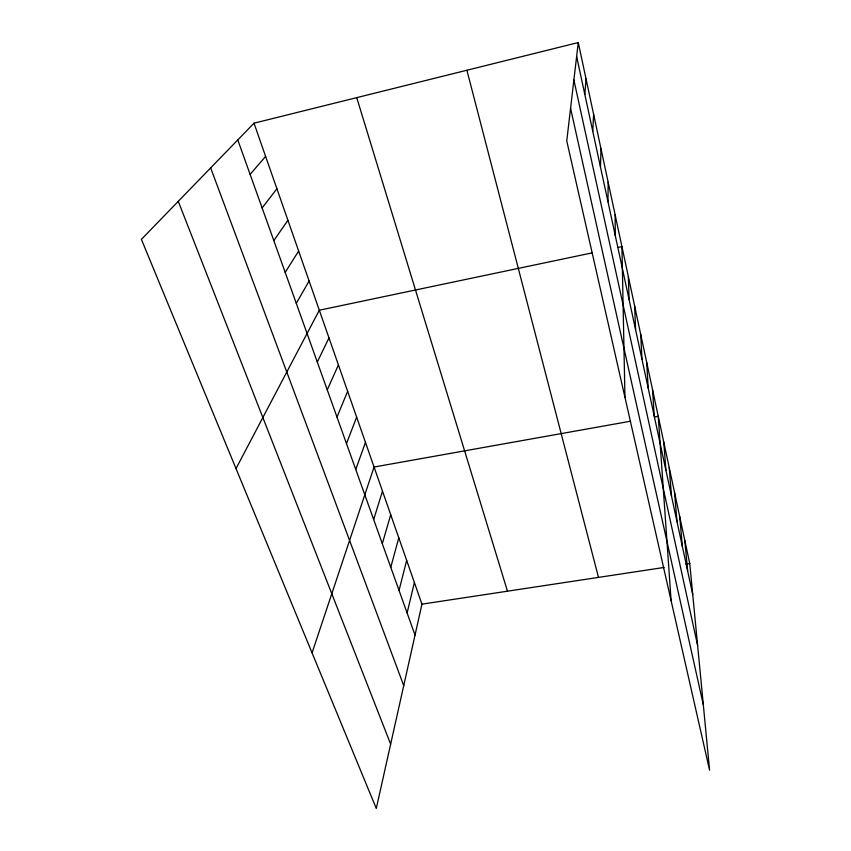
<?xml version="1.0" encoding="UTF-8"?>
<svg xmlns="http://www.w3.org/2000/svg" width="851" height="851" viewBox="0 0 851 851"><rect width="100%" height="100%" fill="white"/><g stroke="black" fill="none" stroke-linecap="round" stroke-linejoin="round"><path stroke-width="1.28" d="M607.976 201.761L608.157 182.231M600.476 166.998L600.987 148.734M592.753 131.224L593.626 114.311M584.818 94.408L586.052 78.93M578.265 42.55L566.755 140.936L709.596 770.251L689.757 563.564L578.265 42.55L254.013 123.182L141.404 239.365L376.28 808.45L421.947 604.157L254.013 123.182M407.118 612.997L414.394 582.51M399.034 590.403L406.672 560.405M390.769 567.309L398.789 537.821M382.312 543.683L390.726 514.738M373.663 519.525L382.493 491.155M312.072 652.866L374.068 467.029L630.548 421.224M355.75 469.486L365.462 442.371M346.474 443.584L356.654 417.15M336.985 417.054L347.644 391.343M327.252 389.875L338.421 364.93M317.285 362.026L328.986 337.9M236.004 468.571L319.316 310.211L592.136 252.875M296.276 303.328L309.115 280.99M285.191 272.373L298.648 251.024M273.809 240.588L287.915 220.292M262.129 207.942L276.905 188.762M250.12 174.402L265.608 156.403M618.049 247.428L621.932 246.609L624.953 397.364M654.462 416.947L658.238 416.277L671.099 600.636M421.947 604.157L664.131 567.447M685.917 564.139L689.757 563.564M178.263 201.325L390.652 744.168M210.654 167.913L403.736 685.64M237.78 139.926L415.033 635.091M356.739 97.642L507.473 591.19M466.891 70.239L598.487 577.393M570.574 108.3L703.298 704.681M573.882 79.973L697.618 645.409M576.638 56.496L692.735 594.551M684.8 540.374L687.619 570.83M679.726 516.674L682.374 546.544M674.535 492.431L677.013 521.695M669.226 467.625L671.524 496.25M663.801 442.254L665.897 470.188M652.547 389.684L654.238 416.128M646.717 362.441L648.185 388.077M640.75 334.549L641.973 359.313M634.633 305.956L635.612 329.805M628.368 276.649L629.08 299.531M615.135 214.846L615.273 235.567"/></g></svg>
